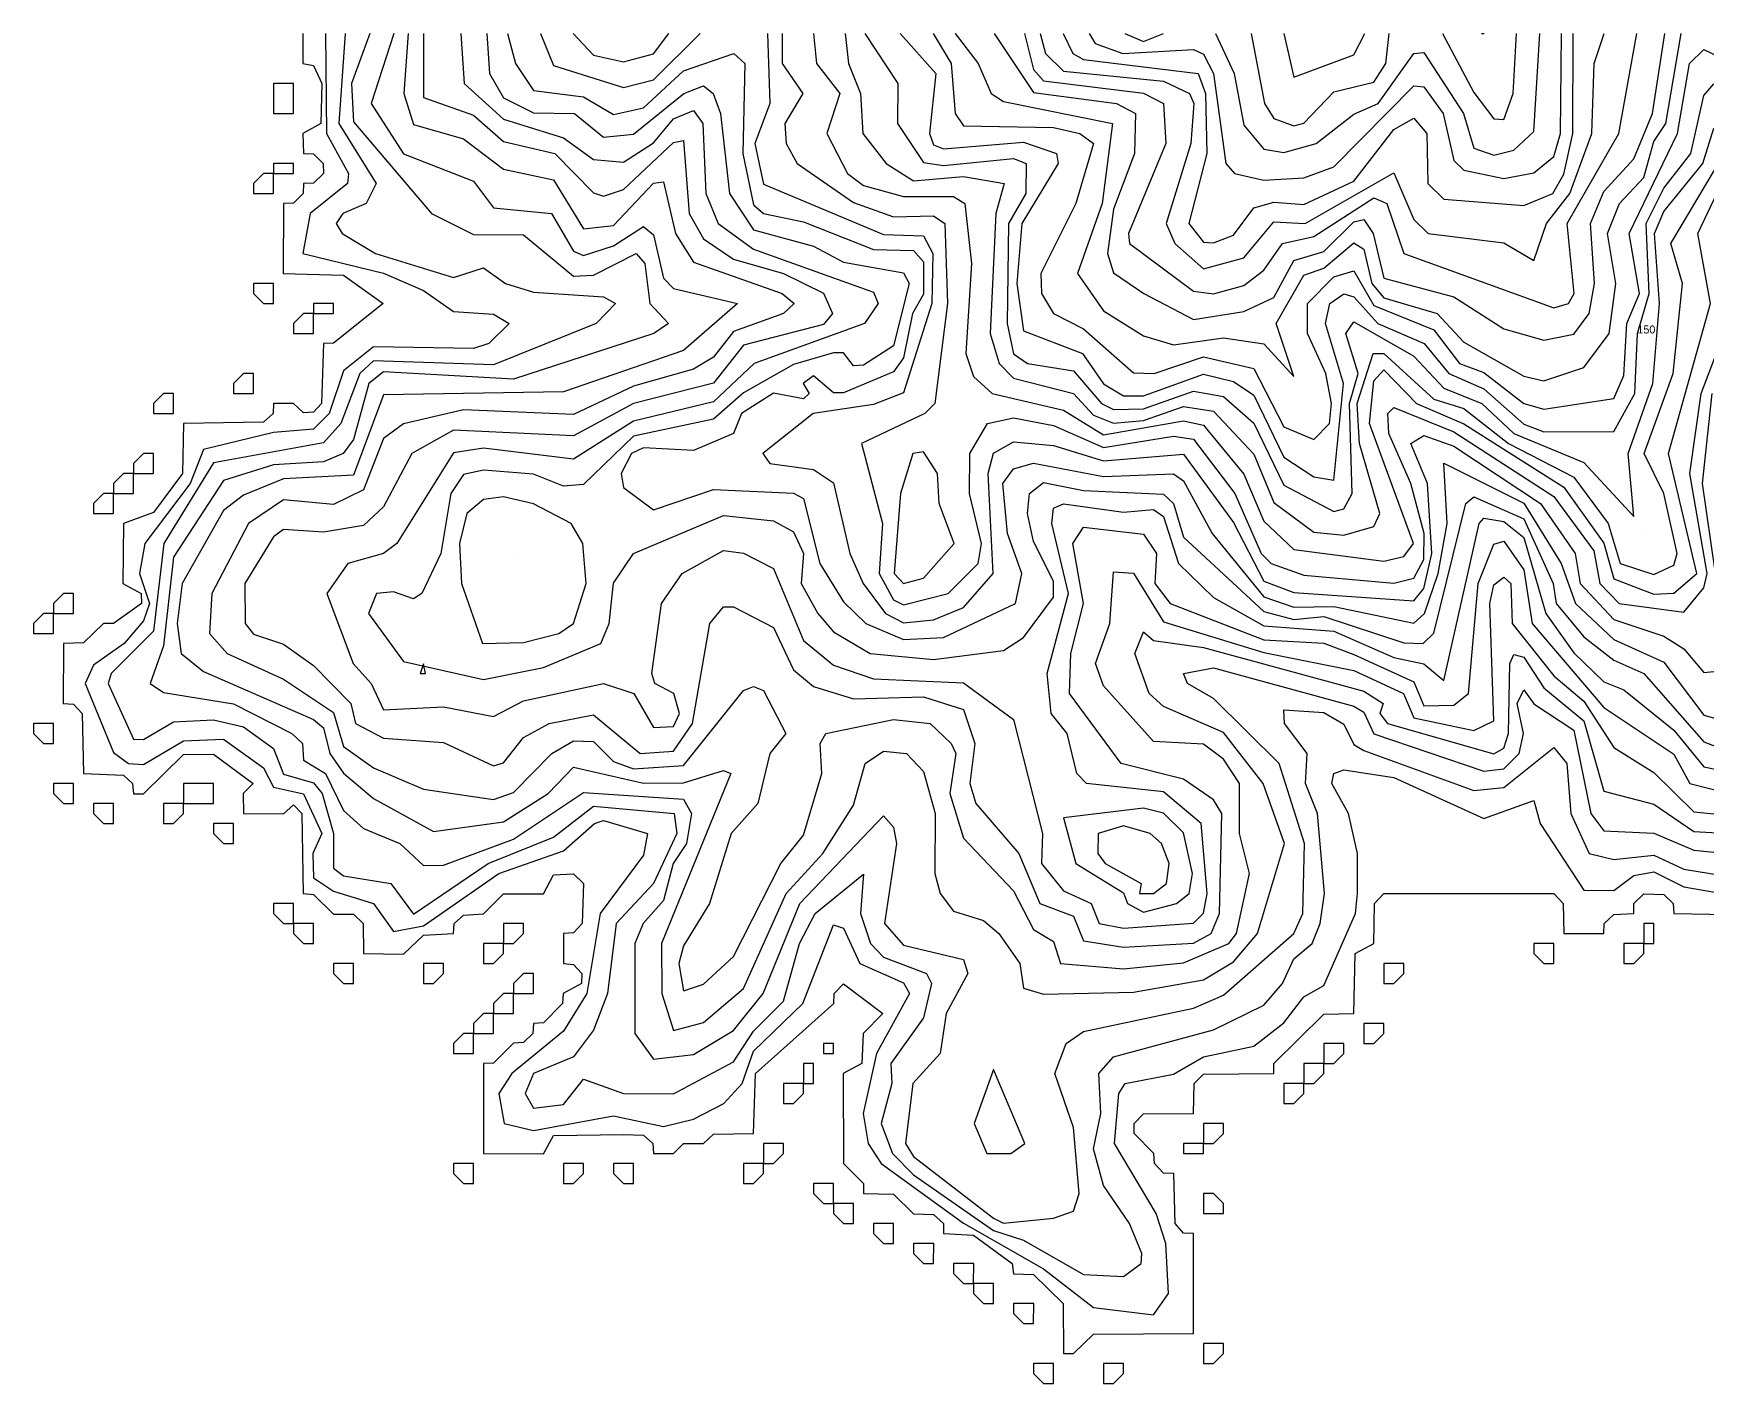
# Model space of a CAD drawing. Header units: metres. Extents: x 310028 to 360472, y 4137098 to 4159193.
# Drawn here: x 332738 to 335248, y 4157168 to 4159193 of the extents above; entities that cross this region are included whole.
import ezdxf

# ---------------------------------------------------------------- set-up
doc = ezdxf.new("R2010")
doc.units = ezdxf.units.M
for name, color, linetype in [('COAST', 5, 'Continuous'), ('CONTOUR', 254, 'Continuous'), ('CONTOUR_INDEX', 33, 'Continuous'), ('CONTOUR_LABELS', 7, 'Continuous')]:
    doc.layers.add(name, color=color, linetype=linetype)

msp = doc.modelspace()

# ---------------------------------------------------------------- linework, layer by layer
at = {"layer": 'COAST'}
for points in [[(333141.5, 4159192.5), (333141.7, 4159147.5), (333157.5, 4159144.6), (333169.8, 4159117.5), (333168.7, 4159057.5), (333141.7, 4159042.5), (333142.4, 4159012.5), (333157.5, 4159012), (333171.8, 4158997.5), (333172.3, 4158982.5), (333157.5, 4158968.1), (333142.5, 4158967.5), (333142, 4158952.5), (333127.5, 4158938), (333112.4, 4158937.5), (333112.1, 4158832.5), (333202.5, 4158830.1), (333261.9, 4158787.5), (333187.5, 4158727.8), (333172.4, 4158727.5), (333169.7, 4158637.5), (333157.5, 4158624.5), (333142.5, 4158623.5), (333127.5, 4158637.6), (333097.5, 4158637.6), (333097, 4158622.5), (333082.5, 4158609.6), (332962.4, 4158607.5), (332960.9, 4158532.5), (332917.5, 4158474.2), (332872.4, 4158457.5), (332871.5, 4158367.5), (332898.9, 4158352.5), (332899.4, 4158337.5), (332857.5, 4158307.5), (332842.5, 4158307.5), (332812.5, 4158278.3), (332782.5, 4158277.5), (332782.2, 4158187.5), (332797.5, 4158186.3), (332810.7, 4158172.5), (332812.5, 4158082.4), (332872.5, 4158080.1), (332886.1, 4158067.5), (332887.5, 4158052.2), (332902.5, 4158052.2), (332962.5, 4158111), (333007.5, 4158111.3), (333066.8, 4158067.5), (333052.2, 4158052.5), (333052.5, 4158022.4), (333112.5, 4158022.2), (333127.5, 4158035.4), (333140.2, 4158022.5), (333142.1, 4157902.5), (333157.5, 4157901.1), (333187.5, 4157871.7), (333217.5, 4157871.5), (333232, 4157857.5), (333232.5, 4157812.4), (333292.5, 4157811.4), (333322.5, 4157840.2), (333367.5, 4157842.3), (333368.4, 4157857.5), (333382.5, 4157870.2), (333412.5, 4157872.2), (333442.5, 4157902), (333502.5, 4157902.1), (333517.5, 4157930.6), (333547.5, 4157931.8), (333562.4, 4157917.5), (333560.3, 4157857.5), (333547.5, 4157843.6), (333532.3, 4157842.5), (333532.2, 4157797.5), (333547.5, 4157796.2), (333560.1, 4157782.5), (333559.4, 4157767.5), (333531.8, 4157752.5), (333530.8, 4157737.5), (333502.5, 4157708.4), (333487.4, 4157707.5), (333486.5, 4157692.5), (333472.5, 4157679.1), (333457.5, 4157677.9), (333427.5, 4157647.9), (333412.4, 4157647.5), (333412.5, 4157512.4), (333502.5, 4157512.1), (333517.5, 4157539.4), (333622.5, 4157541.2), (333652.5, 4157540.1), (333666.4, 4157527.5), (333667.5, 4157512.3), (333697.5, 4157512.4), (333712.5, 4157527.5), (333742.5, 4157527.4), (333757.5, 4157541.3), (333817.5, 4157542.4), (333820.2, 4157632.5), (333937.8, 4157737.5), (333938.2, 4157752.5), (333952.5, 4157766.9), (334011.1, 4157722.5), (333981.8, 4157692.5), (333979.8, 4157647.5), (333951.9, 4157632.5), (333952.3, 4157497.5), (333982.3, 4157467.5), (333982.5, 4157452.5), (334027.5, 4157451.6), (334057.5, 4157422), (334087.5, 4157421.2), (334102.1, 4157407.5), (334102.5, 4157392.5), (334147.5, 4157390.2), (334205.5, 4157347.5), (334207.5, 4157332), (334237.5, 4157330.8), (334281.8, 4157287.5), (334282.5, 4157212.5), (334297.5, 4157212.5), (334327.5, 4157241.3), (334477.5, 4157242.5), (334477.5, 4157392.5), (334462.5, 4157392.8), (334449.6, 4157407.5), (334447.6, 4157482.5), (334432.5, 4157483.1), (334418.7, 4157497.5), (334418, 4157512.5), (334388.4, 4157542.5), (334388.3, 4157557.5), (334402.5, 4157572.2), (334477.5, 4157572.5), (334478.1, 4157617.5), (334492.5, 4157631.3), (334597.5, 4157632.5), (334597.8, 4157647.5), (334672.5, 4157721.6), (334717.5, 4157722.4), (334719.5, 4157812.5), (334747.9, 4157827.5), (334748.9, 4157887.5), (334762.5, 4157902.5), (335017.5, 4157902.3), (335031.7, 4157887.5), (335032.5, 4157842.5), (335092.5, 4157842.3), (335093.4, 4157857.5), (335107.5, 4157871.1), (335137.5, 4157872.5), (335137.9, 4157887.5), (335152.5, 4157902), (335182.5, 4157900.8), (335196.8, 4157887.5), (335197.5, 4157872.4), (335332.5, 4157870.1)], [(333097.5, 4159072.5), (333127.5, 4159072.5), (333127.5, 4159117.5), (333097.5, 4159117.5), (333097.5, 4159072.5)], [(333067.5, 4158952.5), (333097.5, 4158952.5), (333097.5, 4158982.5), (333082.5, 4158982.5), (333067.5, 4158967.5), (333067.5, 4158952.5)], [(333097.5, 4158982.5), (333127.5, 4158982.5), (333127.5, 4158997.5), (333097.5, 4158997.5), (333097.5, 4158982.5)], [(333067.5, 4158802.5), (333082.5, 4158787.5), (333097.5, 4158787.5), (333097.5, 4158817.5), (333067.5, 4158817.5), (333067.5, 4158802.5)], [(333157.5, 4158772.5), (333187.5, 4158772.5), (333187.5, 4158787.5), (333157.5, 4158787.5), (333157.5, 4158772.5)], [(333127.5, 4158742.5), (333157.5, 4158742.5), (333157.5, 4158772.5), (333142.5, 4158772.5), (333127.5, 4158757.5), (333127.5, 4158742.5)], [(333037.5, 4158652.5), (333067.5, 4158652.5), (333067.5, 4158682.5), (333052.5, 4158682.5), (333037.5, 4158667.5), (333037.5, 4158652.5)], [(332917.5, 4158622.5), (332947.5, 4158622.5), (332947.5, 4158652.5), (332932.5, 4158652.5), (332917.5, 4158637.5), (332917.5, 4158622.5)], [(332887.5, 4158532.5), (332917.5, 4158532.4), (332917.5, 4158562.5), (332902.5, 4158562.5), (332887.5, 4158547.5), (332887.5, 4158532.5)], [(332857.5, 4158502.5), (332887.5, 4158502.5), (332887.5, 4158532.5), (332872.5, 4158532.5), (332857.5, 4158517.5), (332857.5, 4158502.5)], [(332827.5, 4158472.5), (332857.5, 4158472.5), (332857.5, 4158502.5), (332842.5, 4158502.5), (332827.5, 4158487.5), (332827.5, 4158472.5)], [(332767.5, 4158322.5), (332797.5, 4158322.5), (332797.5, 4158352.5), (332782.5, 4158352.5), (332767.5, 4158337.5), (332767.5, 4158322.5)], [(332737.5, 4158292.5), (332767.5, 4158292.5), (332767.5, 4158322.5), (332752.5, 4158322.5), (332737.5, 4158307.5), (332737.5, 4158292.5)], [(332737.5, 4158142.5), (332752.5, 4158127.5), (332767.5, 4158127.5), (332767.5, 4158157.5), (332737.5, 4158157.5), (332737.5, 4158142.5)], [(332767.5, 4158052.5), (332782.5, 4158037.5), (332797.5, 4158037.5), (332797.5, 4158067.5), (332767.5, 4158067.5), (332767.5, 4158052.5)], [(332962.5, 4158052.5), (332962.5, 4158037.5), (333007.5, 4158037.5), (333007.5, 4158067.5), (332962.5, 4158067.5), (332962.5, 4158052.5)], [(332827.5, 4158022.5), (332842.5, 4158007.5), (332857.5, 4158007.5), (332857.5, 4158037.5), (332827.5, 4158037.5), (332827.5, 4158022.5)], [(332932.5, 4158022.5), (332932.5, 4158007.5), (332947.5, 4158007.5), (332962.5, 4158022.5), (332962.5, 4158037.5), (332932.5, 4158037.5), (332932.5, 4158022.5)], [(333007.5, 4157992.5), (333022.5, 4157977.5), (333037.5, 4157977.5), (333037.5, 4158007.5), (333007.5, 4158007.5), (333007.5, 4157992.5)], [(333097.5, 4157872.5), (333112.5, 4157857.5), (333127.5, 4157857.5), (333127.6, 4157887.5), (333097.5, 4157887.5), (333097.5, 4157872.5)], [(333127.5, 4157842.5), (333142.5, 4157827.5), (333157.5, 4157827.5), (333157.5, 4157857.5), (333127.5, 4157857.5), (333127.5, 4157842.5)], [(333442.5, 4157842.5), (333442.5, 4157827.5), (333457.5, 4157827.5), (333472.5, 4157842.5), (333472.5, 4157857.5), (333442.5, 4157857.5), (333442.5, 4157842.5)], [(335152.5, 4157842.5), (335152.5, 4157827.5), (335167.5, 4157827.5), (335167.5, 4157857.5), (335152.5, 4157857.5), (335152.5, 4157842.5)], [(333412.5, 4157812.5), (333412.5, 4157797.5), (333427.5, 4157797.5), (333442.5, 4157812.5), (333442.5, 4157827.5), (333412.5, 4157827.5), (333412.5, 4157812.5)], [(334987.5, 4157812.5), (335002.5, 4157797.5), (335017.5, 4157797.5), (335017.5, 4157827.5), (334987.5, 4157827.5), (334987.5, 4157812.5)], [(335122.5, 4157812.5), (335122.5, 4157797.5), (335137.5, 4157797.5), (335152.5, 4157812.5), (335152.5, 4157827.5), (335122.5, 4157827.5), (335122.5, 4157812.5)], [(333187.5, 4157782.5), (333202.5, 4157767.5), (333217.5, 4157767.5), (333217.5, 4157797.5), (333187.5, 4157797.5), (333187.5, 4157782.5)], [(333322.5, 4157782.5), (333322.5, 4157767.5), (333337.5, 4157767.5), (333352.5, 4157782.5), (333352.5, 4157797.5), (333322.5, 4157797.5), (333322.5, 4157782.5)], [(334762.5, 4157782.5), (334762.5, 4157767.5), (334777.5, 4157767.5), (334792.5, 4157782.5), (334792.5, 4157797.5), (334762.5, 4157797.5), (334762.5, 4157782.5)], [(333457.5, 4157752.5), (333487.5, 4157752.5), (333487.5, 4157782.5), (333472.5, 4157782.5), (333457.5, 4157767.5), (333457.5, 4157752.5)], [(333427.5, 4157722.5), (333457.5, 4157722.5), (333457.5, 4157752.5), (333442.5, 4157752.5), (333427.5, 4157737.5), (333427.5, 4157722.5)], [(333397.5, 4157692.5), (333427.5, 4157692.5), (333427.5, 4157722.5), (333412.5, 4157722.5), (333397.5, 4157707.5), (333397.5, 4157692.5)], [(334732.5, 4157692.5), (334732.5, 4157677.5), (334747.5, 4157677.5), (334762.5, 4157692.5), (334762.5, 4157707.5), (334732.5, 4157707.5), (334732.5, 4157692.5)], [(333367.5, 4157662.5), (333397.5, 4157662.5), (333397.5, 4157692.5), (333382.5, 4157692.5), (333367.5, 4157677.5), (333367.5, 4157662.5)], [(333922.5, 4157662.5), (333937.5, 4157662.5), (333937.5, 4157677.5), (333922.5, 4157677.5), (333922.5, 4157662.5)], [(334672.5, 4157662.5), (334672.5, 4157647.5), (334687.5, 4157647.5), (334702.5, 4157662.5), (334702.5, 4157677.5), (334672.5, 4157677.5), (334672.5, 4157662.5)], [(333892.5, 4157632.5), (333892.5, 4157617.5), (333907.5, 4157617.5), (333907.5, 4157647.5), (333892.5, 4157647.5), (333892.5, 4157632.5)], [(334642.5, 4157632.5), (334642.5, 4157617.5), (334657.5, 4157617.5), (334672.5, 4157632.5), (334672.5, 4157647.5), (334642.5, 4157647.5), (334642.5, 4157632.5)], [(333862.5, 4157602.5), (333862.5, 4157587.5), (333877.5, 4157587.5), (333892.5, 4157602.5), (333892.5, 4157617.5), (333862.5, 4157617.5), (333862.5, 4157602.5)], [(334612.5, 4157602.5), (334612.5, 4157587.5), (334627.5, 4157587.5), (334642.5, 4157602.5), (334642.5, 4157617.5), (334612.5, 4157617.5), (334612.5, 4157602.5)], [(334492.5, 4157542.5), (334492.5, 4157527.5), (334507.5, 4157527.5), (334522.5, 4157542.5), (334522.5, 4157557.5), (334492.5, 4157557.5), (334492.5, 4157542.5)], [(333832.5, 4157512.5), (333832.5, 4157497.5), (333847.5, 4157497.5), (333862.5, 4157512.5), (333862.5, 4157527.5), (333832.5, 4157527.5), (333832.5, 4157512.5)], [(334462.5, 4157512.5), (334492.5, 4157512.5), (334492.5, 4157527.5), (334462.5, 4157527.5), (334462.5, 4157512.5)], [(333367.5, 4157482.5), (333382.5, 4157467.5), (333397.5, 4157467.5), (333397.5, 4157497.5), (333367.5, 4157497.5), (333367.5, 4157482.5)], [(333532.5, 4157482.5), (333532.5, 4157467.5), (333547.5, 4157467.5), (333562.5, 4157482.5), (333562.5, 4157497.5), (333532.5, 4157497.5), (333532.5, 4157482.5)], [(333607.5, 4157482.5), (333622.5, 4157467.5), (333637.5, 4157467.5), (333637.5, 4157497.5), (333607.5, 4157497.5), (333607.5, 4157482.5)], [(333802.5, 4157482.5), (333802.5, 4157467.5), (333817.5, 4157467.5), (333832.5, 4157482.5), (333832.5, 4157497.5), (333802.5, 4157497.5), (333802.5, 4157482.5)], [(333907.5, 4157452.5), (333922.5, 4157437.5), (333937.5, 4157437.5), (333937.5, 4157467.5), (333907.5, 4157467.5), (333907.5, 4157452.5)], [(334492.5, 4157422.5), (334522.5, 4157422.5), (334522.5, 4157437.5), (334507.5, 4157452.5), (334492.5, 4157452.5), (334492.5, 4157422.5)], [(333937.5, 4157422.5), (333952.5, 4157407.5), (333967.5, 4157407.5), (333967.5, 4157437.5), (333937.5, 4157437.5), (333937.5, 4157422.5)], [(333997.5, 4157392.5), (334012.5, 4157377.5), (334027.5, 4157377.5), (334027.5, 4157407.5), (333997.5, 4157407.5), (333997.5, 4157392.5)], [(334057.5, 4157362.5), (334072.5, 4157347.5), (334087.5, 4157347.5), (334087.6, 4157377.5), (334057.5, 4157377.5), (334057.5, 4157362.5)], [(334117.5, 4157332.5), (334132.5, 4157317.5), (334147.5, 4157317.5), (334147.6, 4157347.5), (334117.5, 4157347.5), (334117.5, 4157332.5)], [(334147.5, 4157302.5), (334162.5, 4157287.5), (334177.5, 4157287.5), (334177.5, 4157317.5), (334147.5, 4157317.5), (334147.5, 4157302.5)], [(334207.5, 4157272.5), (334222.5, 4157257.5), (334237.5, 4157257.5), (334237.6, 4157287.5), (334207.5, 4157287.5), (334207.5, 4157272.5)], [(334492.5, 4157212.5), (334492.5, 4157197.5), (334507.5, 4157197.5), (334522.5, 4157212.5), (334522.5, 4157227.5), (334492.5, 4157227.5), (334492.5, 4157212.5)], [(334237.5, 4157182.5), (334252.5, 4157167.5), (334267.5, 4157167.5), (334267.5, 4157197.5), (334237.5, 4157197.5), (334237.5, 4157182.5)], [(334342.5, 4157182.5), (334342.5, 4157167.5), (334357.5, 4157167.5), (334372.5, 4157182.5), (334372.5, 4157197.5), (334342.5, 4157197.5), (334342.5, 4157182.5)]]:
    msp.add_lwpolyline(points, dxfattribs=at)
at = {"layer": 'CONTOUR'}
for points, elevation in [([(333175.4, 4159192.5), (333177, 4159042.5), (333209.9, 4158982.5), (333208.7, 4158967.5), (333152.5, 4158922.5), (333141.6, 4158862.5), (333262.5, 4158832.8), (333322.5, 4158807.2), (333367.5, 4158775.7), (333427.5, 4158771.3), (333450.9, 4158757.5), (333420.6, 4158727.5), (333397.5, 4158719.9), (333247.5, 4158722.3), (333202.5, 4158686.7), (333181, 4158622.5), (333157.5, 4158598.9), (333097.5, 4158594), (332992.5, 4158568.4), (332972.6, 4158517.5), (332904.4, 4158427.5), (332896.7, 4158382.5), (332911.4, 4158337.5), (332902.5, 4158311.4), (332873.7, 4158277.5), (332827.5, 4158245.2), (332814.9, 4158217.5), (332857.5, 4158114.2), (332880.2, 4158097.5), (332902.5, 4158096.1), (332962.5, 4158131.7), (333022.5, 4158134.2), (333082.5, 4158091.1), (333097.5, 4158061.8), (333142.5, 4158051.8), (333169.8, 4157992.5), (333156.4, 4157962.5), (333157.5, 4157926.2), (333187.5, 4157906), (333247.4, 4157887.5), (333277.5, 4157845.5), (333322.5, 4157853.8), (333435.5, 4157932.5), (333532.5, 4157966.3), (333578.7, 4158007.5), (333592.5, 4158012.2), (333658.2, 4157992.5), (333652.5, 4157959.9), (333587.3, 4157872.5), (333567.6, 4157752.5), (333532.5, 4157695.8), (333455, 4157632.5), (333435.4, 4157602.5), (333443.4, 4157557.5), (333487.5, 4157547), (333607.5, 4157569), (333682.5, 4157553.2), (333727.5, 4157563.8), (333772.9, 4157587.5), (333800.5, 4157617.5), (333817.5, 4157665.8), (333891.2, 4157737.5), (333937.5, 4157855.3), (333952.5, 4157850.5), (333976.7, 4157797.5), (334042.5, 4157768.7), (334051.3, 4157752.5), (334001.7, 4157662.5), (333981.7, 4157572.5), (333989.4, 4157527.5), (334008.7, 4157497.5), (334132.5, 4157407.9), (334252.5, 4157339.6), (334327.5, 4157281.5), (334417.5, 4157270.5), (334440, 4157302.5), (334435.9, 4157377.5), (334421.2, 4157422.5), (334358.6, 4157527.5), (334365.1, 4157602.5), (334374.6, 4157617.5), (334447.5, 4157631.7), (334492.5, 4157657.3), (334567.5, 4157673.7), (334612.5, 4157708.7), (334642.5, 4157747.4), (334672.5, 4157764.4), (334720.4, 4157872.5), (334723.4, 4157902.5), (334723.4, 4157962.5), (334709.6, 4158022.5), (334684.8, 4158067.5), (334687.5, 4158082.6), (334702.5, 4158088.2), (334777.5, 4158076.3), (334912.5, 4158014.9), (334987.5, 4158042.2), (334997, 4158007.5), (335062.5, 4157907.3), (335107.5, 4157907), (335137.5, 4157929.4), (335167.5, 4157934.9), (335212.5, 4157912.5), (335362.5, 4157886.7)], 10), ([(333205, 4159192.5), (333195.7, 4159057.5), (333251.3, 4158967.5), (333236.6, 4158937.5), (333201.5, 4158922.5), (333191.5, 4158907.5), (333200.3, 4158892.5), (333250.4, 4158862.5), (333367.5, 4158826.6), (333412.5, 4158841.2), (333445.6, 4158817.5), (333487.5, 4158804.5), (333592.5, 4158797.5), (333610.5, 4158787.5), (333581.5, 4158757.5), (333427.5, 4158695.4), (333247.5, 4158701.3), (333226.8, 4158682.5), (333198.6, 4158607.5), (333172.5, 4158578.7), (333007.5, 4158548.6), (332933.1, 4158427.5), (332917.5, 4158295.9), (332853.8, 4158232.5), (332849.5, 4158217.5), (332887.5, 4158134.1), (332902.5, 4158133.7), (332947.5, 4158160.1), (333007.5, 4158162.9), (333052.5, 4158152.6), (333097.5, 4158120), (333112.5, 4158081.5), (333157.5, 4158068.3), (333170.3, 4158052.5), (333187.6, 4157992.5), (333187.5, 4157940.4), (333202.5, 4157929.2), (333273.5, 4157917.5), (333307.5, 4157871.7), (333419.2, 4157947.5), (333517.5, 4157987), (333577.5, 4158033.6), (333698.3, 4158022.5), (333702.3, 4157992.5), (333667.5, 4157917.5), (333611.4, 4157857.5), (333598.4, 4157752.5), (333577.5, 4157697.5), (333547.5, 4157657.5), (333487.2, 4157632.5), (333475.1, 4157602.5), (333487.5, 4157580.7), (333532.5, 4157585.9), (333562.5, 4157623.8), (333622.5, 4157602.6), (333697.5, 4157601.9), (333787.5, 4157650), (333817.5, 4157696), (333862.5, 4157741), (333886.2, 4157827.5), (333909.9, 4157872.5), (333982.5, 4157931.7), (333977.7, 4157872.5), (333992.9, 4157827.5), (334012.5, 4157807.2), (334076.9, 4157782.5), (334084.2, 4157767.5), (334072.5, 4157716.2), (334023.1, 4157647.5), (334024.9, 4157617.5), (334008.9, 4157557.5), (334025.9, 4157512.5), (334057.5, 4157480.5), (334177.5, 4157397.2), (334222.5, 4157382.7), (334312.5, 4157331), (334372.5, 4157328.1), (334398.9, 4157347.5), (334399.9, 4157362.5), (334381.5, 4157407.5), (334342.5, 4157464.3), (334327.5, 4157519.4), (334338.4, 4157572.5), (334335.5, 4157632.5), (334357.5, 4157657.5), (334507.5, 4157698.1), (334582.5, 4157734.9), (334610.9, 4157767.5), (334627.5, 4157804.4), (334655, 4157827.5), (334667.3, 4157857.5), (334673.7, 4157902.5), (334663.1, 4158022.5), (334645.2, 4158067.5), (334647.5, 4158112.5), (334613.5, 4158157.5), (334612.5, 4158177.9), (334672.5, 4158174), (334702.5, 4158156.4), (334717.5, 4158126.2), (334732.5, 4158117), (334897.5, 4158056.8), (334942.5, 4158061.5), (335017.5, 4158121.4), (335037.1, 4158097.5), (335043.4, 4158022.5), (335070.5, 4157962.5), (335107.5, 4157953.7), (335167.5, 4157960), (335212.5, 4157939.1), (335332.5, 4157919.4)], 20), ([(333242.2, 4159192.5), (333214.7, 4159117.5), (333217.5, 4159060.1), (333334.4, 4158922.5), (333397.5, 4158891.1), (333472.5, 4158890.5), (333547.5, 4158828.7), (333577.5, 4158829.9), (333641.6, 4158862.5), (333654.2, 4158847.5), (333661.9, 4158787.5), (333689.7, 4158757.5), (333667.9, 4158742.5), (333457.5, 4158674), (333262.5, 4158685), (333240.7, 4158667.5), (333217.5, 4158583.6), (333202.1, 4158562.5), (333172.5, 4158550.2), (333097.5, 4158545.6), (333022.5, 4158521.9), (332947.5, 4158407.2), (332932.5, 4158274.2), (332912.7, 4158217.5), (332932.5, 4158204.1), (333037.5, 4158187.2), (333124.8, 4158142.5), (333141.1, 4158127.5), (333142.5, 4158102.3), (333175.3, 4158082.5), (333202.5, 4158027.1), (333232.5, 4158000.1), (333286.7, 4157977.5), (333322.5, 4157944.5), (333352.5, 4157945), (333457.5, 4157984), (333562.5, 4158054.1), (333712.5, 4158044.1), (333724.4, 4158022.5), (333717, 4157977.5), (333696.7, 4157947.5), (333682.5, 4157892.1), (333652, 4157857.5), (333639.5, 4157827.5), (333639.3, 4157692.5), (333667.5, 4157653.9), (333727.5, 4157661.1), (333787.5, 4157696.9), (333832.1, 4157752.5), (333886.8, 4157887.5), (334012.5, 4158019), (334027.5, 4158001.9), (334031.6, 4157977.5), (334013.6, 4157857.5), (334042.5, 4157824.9), (334132.5, 4157803.4), (334138.9, 4157782.5), (334106.2, 4157722.5), (334097.2, 4157662.5), (334056.3, 4157617.5), (334045.2, 4157527.5), (334057.5, 4157507.8), (334177.5, 4157415.4), (334192.5, 4157407.9), (334267.5, 4157415.4), (334297.5, 4157425.8), (334306, 4157452.5), (334297.5, 4157551.7), (334269.3, 4157632.5), (334286.1, 4157677.5), (334312.5, 4157695.4), (334477.5, 4157730.3), (334522.5, 4157750.2), (334627.5, 4157842.5), (334641, 4157872.5), (334643.8, 4157977.5), (334605.9, 4158097.5), (334507.5, 4158195.1), (334468.4, 4158217.5), (334462.4, 4158232.5), (334507.5, 4158240.8), (334717.5, 4158183.7), (334732.5, 4158174.3), (334747.5, 4158141.8), (334912.5, 4158086.2), (334942.5, 4158089.7), (334965.7, 4158112.5), (334972.2, 4158142.5), (334962.9, 4158187.5), (334972.5, 4158208.1), (334987.5, 4158187.1), (335047.5, 4158147.4), (335073.2, 4158022.5), (335092.5, 4157996.3), (335167.5, 4157993), (335227.5, 4157967.7), (335302.5, 4157960.2)], 30), ([(333277.7, 4159192.5), (333244.1, 4159087.5), (333292.5, 4159011.8), (333397.5, 4158971.2), (333427.5, 4158931.1), (333514.6, 4158922.5), (333547.5, 4158866.1), (333562.5, 4158859.7), (333607.5, 4158873.9), (333652.5, 4158902.8), (333667.5, 4158890.5), (333682.5, 4158825.7), (333697.5, 4158810.2), (333793.4, 4158787.5), (333712.5, 4158717.2), (333532.5, 4158654.9), (333262.5, 4158650.7), (333217.5, 4158530), (333112.5, 4158524.6), (333052.5, 4158500.2), (333022.5, 4158476.8), (332960.7, 4158367.5), (332953.2, 4158307.5), (332959.1, 4158262.5), (332992.5, 4158235.5), (333157.5, 4158163.7), (333172.5, 4158151.1), (333181.8, 4158112.5), (333202.5, 4158082.9), (333247.5, 4158045.2), (333337.5, 4157995.4), (333442.5, 4158009.9), (333509.3, 4158052.5), (333547.5, 4158091.8), (333652.5, 4158068.2), (333712.5, 4158068.6), (333772.5, 4158086.8), (333783.5, 4158082.5), (333679.4, 4157827.5), (333680, 4157752.5), (333697.5, 4157697.2), (333742.5, 4157708.9), (333802.5, 4157759.8), (333866.6, 4157902.5), (333921.1, 4157962.5), (333967.5, 4158035.2), (333984.8, 4158097.5), (334012.5, 4158116.2), (334046.6, 4158112.5), (334072.5, 4158085.6), (334089.8, 4158022.5), (334089.1, 4157932.5), (334097.5, 4157902.5), (334117.5, 4157875.9), (334162.5, 4157861.9), (334185.5, 4157842.5), (334216.8, 4157797.5), (334222.5, 4157760.7), (334252.5, 4157751.4), (334387.5, 4157754.4), (334492.5, 4157773), (334537.5, 4157800), (334573.2, 4157842.5), (334613.6, 4157977.5), (334581.9, 4158067.5), (334522.5, 4158143.8), (334432.5, 4158182.8), (334410.8, 4158202.5), (334389.1, 4158262.5), (334402.5, 4158295), (334417.5, 4158282), (334492.5, 4158271.4), (334732.5, 4158205.8), (334761.7, 4158187.5), (334756.5, 4158172.5), (334768.1, 4158157.5), (334927.5, 4158111.9), (334942.5, 4158120.4), (334949.9, 4158142.5), (334951.5, 4158247.5), (334957.5, 4158261.2), (334972.5, 4158257.1), (335002.5, 4158210.9), (335062.5, 4158161.4), (335092.5, 4158055.8), (335167.5, 4158036.7), (335227.5, 4157995.3), (335317.5, 4157990.6)], 40), ([(333322.3, 4159192.5), (333322.5, 4159096.7), (333397.5, 4159069.9), (333442.5, 4159030.3), (333519.5, 4159012.5), (333577.5, 4158953.4), (333592.5, 4158948.7), (333622.5, 4158958.7), (333697.5, 4159029), (333712.5, 4159032), (333720.7, 4158922.5), (333742.5, 4158884.4), (333787.5, 4158853.9), (333862.5, 4158832.4), (333922.5, 4158803), (333935.9, 4158772.5), (333922.5, 4158756.2), (333802.5, 4158724.8), (333757.5, 4158668.2), (333637.5, 4158637.5), (333547.5, 4158588.8), (333367.5, 4158597.3), (333304.8, 4158562.5), (333262.5, 4158482.6), (333232.5, 4158454.5), (333172.5, 4158444.3), (333112.5, 4158448.6), (333097.5, 4158437.4), (333054.5, 4158367.5), (333055, 4158307.5), (333067.5, 4158291.7), (333112.5, 4158276.5), (333157.5, 4158244.4), (333213.3, 4158187.5), (333220.6, 4158157.5), (333262.5, 4158135.6), (333352.5, 4158129.2), (333427.5, 4158093.9), (333442.5, 4158098.7), (333472.5, 4158136.5), (333510.7, 4158157.5), (333577.5, 4158170.6), (333647.3, 4158112.5), (333697.5, 4158116.2), (333725.8, 4158157.5), (333751.9, 4158307.5), (333772.5, 4158332.4), (333787.5, 4158332.5), (333847.5, 4158301.5), (333877.5, 4158238.2), (333907.5, 4158212.9), (333967.5, 4158194.6), (334072.5, 4158197.7), (334132.5, 4158178.3), (334149.2, 4158127.5), (334141.6, 4158067.5), (334150.7, 4158037.5), (334215.5, 4157962.5), (334247, 4157887.5), (334297.5, 4157868.4), (334312.5, 4157831.5), (334372.5, 4157822.1), (334477.5, 4157827.9), (334503.8, 4157842.5), (334516.1, 4157872.5), (334519.6, 4158022.5), (334507.5, 4158042.9), (334462.5, 4158074), (334368.9, 4158097.5), (334291.4, 4158202.5), (334293.1, 4158262.5), (334312.4, 4158337.5), (334296.4, 4158427.5), (334312.5, 4158451.9), (334402.5, 4158441.5), (334422, 4158412.5), (334419.2, 4158367.5), (334442.5, 4158337.5), (334582.5, 4158283.2), (334672.5, 4158278.2), (334717.5, 4158261.1), (334807.5, 4158220), (334822.5, 4158184.2), (334867.5, 4158184.9), (334889.9, 4158202.5), (334904.4, 4158367.5), (334927.5, 4158426.5), (334942.5, 4158430.8), (334972.5, 4158388.1), (334985.2, 4158307.5), (335092.5, 4158181.6), (335197.5, 4158111.3), (335221.7, 4158067.5), (335317.5, 4158043)], 60), ([(333378.5, 4159192.5), (333383.4, 4159117.5), (333442.5, 4159063.8), (333532.5, 4159035.8), (333577.5, 4159003.7), (333622.5, 4158999.4), (333667.5, 4159028.4), (333697.5, 4159064.3), (333727.5, 4159077), (333741.5, 4159057.5), (333745.9, 4158952.5), (333764.6, 4158907.5), (333817.5, 4158869), (333997.5, 4158804.7), (334004.4, 4158787.5), (333983.9, 4158757.5), (333818.5, 4158697.5), (333757.5, 4158639.8), (333637.5, 4158611.2), (333547.5, 4158553.8), (333412.5, 4158570.4), (333367.5, 4158563.5), (333282.2, 4158427.5), (333262.5, 4158412.6), (333209.1, 4158397.5), (333177.7, 4158352.5), (333217.2, 4158247.5), (333244.2, 4158217.5), (333262.5, 4158178), (333352.5, 4158182.5), (333427.5, 4158168.2), (333472.5, 4158191.4), (333592.5, 4158217.7), (333637.8, 4158202.5), (333667.5, 4158151.6), (333697.5, 4158152.9), (333706.2, 4158172.5), (333698, 4158202.5), (333669.3, 4158217.5), (333665.1, 4158232.5), (333679.6, 4158337.5), (333710.6, 4158382.5), (333772.5, 4158417), (333802.5, 4158413.2), (333847.5, 4158390), (333892.5, 4158282.1), (333937.5, 4158245.2), (333997.5, 4158224.6), (334132.5, 4158218.4), (334207.5, 4158163.3), (334250.6, 4157992.5), (334249.1, 4157947.5), (334282.5, 4157906.5), (334323.8, 4157887.5), (334335.8, 4157857.5), (334372.5, 4157850.6), (334477.5, 4157858), (334492.5, 4157872.8), (334497.8, 4157902.5), (334488.8, 4158007.5), (334432.5, 4158054.8), (334317, 4158067.5), (334302.4, 4158082.5), (334287.6, 4158142.5), (334263.6, 4158172.5), (334257.9, 4158232.5), (334289.7, 4158352.5), (334264.7, 4158457.5), (334267.5, 4158480.5), (334282.5, 4158486.9), (334372.5, 4158474.5), (334417.5, 4158478.5), (334432.5, 4158468.1), (334454.8, 4158397.5), (334507.5, 4158346.5), (334582.5, 4158304.1), (334687.5, 4158295.9), (334777.5, 4158256.7), (334822.5, 4158246.9), (334852.5, 4158222.2), (334905.5, 4158457.5), (334912.5, 4158465.3), (334942.5, 4158460.5), (334972.5, 4158436.5), (335005.9, 4158322.5), (335047.5, 4158263.7), (335092.5, 4158219.9), (335122.5, 4158208), (335197.5, 4158147.3), (335242.5, 4158092.4), (335317.5, 4158077)], 70), ([(333417.6, 4159192.5), (333421.4, 4159132.5), (333442.5, 4159096.1), (333487.5, 4159073.4), (333548.8, 4159072.5), (333592.5, 4159037.2), (333637.5, 4159041.5), (333712.7, 4159102.5), (333742.5, 4159114.2), (333757, 4159102.5), (333767.8, 4159072.5), (333781.2, 4158952.5), (333817.5, 4158898.2), (333907.5, 4158873.4), (333952.5, 4158849.3), (334042.5, 4158833.3), (334050.9, 4158817.5), (334027.5, 4158724.1), (333982.5, 4158695), (333967.5, 4158694.1), (333952.5, 4158713.4), (333937.5, 4158713.6), (333877.5, 4158696.1), (333802.5, 4158653.4), (333757.5, 4158613.8), (333637.5, 4158588.4), (333562.5, 4158516.1), (333532.5, 4158513.4), (333487.5, 4158531.3), (333412.5, 4158537.5), (333382.5, 4158531.1), (333363.4, 4158502.5), (333348.6, 4158412.5), (333319.9, 4158352.5), (333307.5, 4158344.4), (333277.5, 4158355.1), (333251.8, 4158352.5), (333239.9, 4158322.5), (333292.5, 4158250.5), (333412.5, 4158223.4), (333502.5, 4158241.3), (333588.5, 4158277.5), (333601.1, 4158307.5), (333607.5, 4158367.9), (333637.5, 4158412.4), (333772.5, 4158469.5), (333847.5, 4158461.4), (333877.5, 4158444.8), (333892.5, 4158412.5), (333889.1, 4158367.5), (333913.8, 4158322.5), (333937.5, 4158295.1), (333992.4, 4158262.5), (334087.5, 4158253.4), (334192.5, 4158267), (334222.5, 4158286.7), (334267.5, 4158347), (334267.5, 4158371.2), (334237.5, 4158430.3), (334228.3, 4158472.5), (334231.3, 4158502.5), (334252.5, 4158519), (334312.5, 4158506.8), (334432.5, 4158501.7), (334447.3, 4158487.5), (334462.5, 4158436.8), (334582.5, 4158325.6), (334627.5, 4158313.4), (334672.5, 4158318), (334792.5, 4158278.3), (334821.6, 4158277.5), (334837.5, 4158293.1), (334885.9, 4158487.5), (334897.5, 4158497.4), (334972.5, 4158464.7), (335016.7, 4158367.5), (335021.1, 4158337.5), (335062.5, 4158287.6), (335107.5, 4158252.5), (335152.5, 4158232.3), (335242.5, 4158129.9), (335272.5, 4158118.6)], 80), ([(333448.2, 4159192.5), (333460.3, 4159147.5), (333487.5, 4159107), (333562.5, 4159097.7), (333607.5, 4159071.1), (333652.5, 4159080.8), (333712.5, 4159136.4), (333787.7, 4159162.5), (333804.6, 4159147.5), (333801.5, 4159012.5), (333817.5, 4158935.7), (333832.5, 4158922.4), (333892.5, 4158909.8), (333997.5, 4158868.3), (334057.5, 4158866.8), (334072.5, 4158849.9), (334072.5, 4158801.4), (334055.6, 4158772.5), (334042.5, 4158706.1), (334027.5, 4158684.9), (333952.5, 4158653.6), (333937.5, 4158653.4), (333907.5, 4158679), (333891.8, 4158667.5), (333900.6, 4158652.5), (333892.5, 4158644.3), (333847.5, 4158653.2), (333799.3, 4158622.5), (333787.5, 4158592.4), (333727.5, 4158567.2), (333652.5, 4158570.8), (333634.3, 4158562.5), (333618.7, 4158532.5), (333622.5, 4158511.3), (333667.5, 4158478.1), (333757.5, 4158508.4), (333877.5, 4158502.9), (333892.5, 4158494.8), (333917, 4158397.5), (333952.5, 4158339.8), (333985.7, 4158307.5), (334042.5, 4158283.6), (334102.5, 4158286.6), (334210.2, 4158337.5), (334219.6, 4158382.5), (334198.4, 4158442.5), (334191.2, 4158517.5), (334207.5, 4158539.3), (334237.5, 4158547.9), (334342.5, 4158527.9), (334447.5, 4158532.2), (334462.5, 4158521.6), (334505.5, 4158442.5), (334582.5, 4158347.6), (334627.5, 4158332.2), (334687.5, 4158333.2), (334807.5, 4158308.1), (334823.8, 4158322.5), (334844.3, 4158382.5), (334857.8, 4158457.5), (334852.5, 4158548.2), (334972.5, 4158488.1), (335028.7, 4158397.5), (335050, 4158337.5), (335107.5, 4158283.3), (335182.5, 4158249.4), (335242.5, 4158169.8), (335287.5, 4158157.7)], 90), ([(333546.9, 4159192.5), (333577.5, 4159159.9), (333622.5, 4159149.9), (333667.5, 4159162), (333690.2, 4159192.5)], 110), ([(333860.3, 4159192.5), (333860.3, 4159147.5), (333891.5, 4159102.5), (333864.4, 4159057.5), (333866.2, 4159027.5), (333883.1, 4158997.5), (333967.5, 4158939), (334027.5, 4158917.6), (334087.5, 4158919.1), (334104.2, 4158907.5), (334108.2, 4158787.5), (334089.1, 4158637.5), (334074.5, 4158622.5), (333979.5, 4158577.5), (334010.8, 4158457.5), (334005.7, 4158382.5), (334027.5, 4158343), (334042.5, 4158335.6), (334109.3, 4158352.5), (334154.1, 4158397.5), (334159.2, 4158427.5), (334141.1, 4158502.5), (334141.8, 4158562.5), (334168.5, 4158607.5), (334207.5, 4158616.1), (334267.5, 4158604.3), (334342.5, 4158571.3), (334447.5, 4158588.5), (334477.5, 4158584.1), (334539.4, 4158502.5), (334578.9, 4158412.5), (334593.6, 4158397.5), (334642.5, 4158379.9), (334777.5, 4158368), (334807.5, 4158375.5), (334822.5, 4158403.5), (334823.2, 4158442.5), (334803.2, 4158517.5), (334770, 4158592.5), (334768.9, 4158622.5), (334777.5, 4158631.3), (334867.5, 4158594.8), (335017.5, 4158497.9), (335077.5, 4158416.5), (335086.5, 4158367.5), (335115.7, 4158337.5), (335212.5, 4158324.3), (335242.5, 4158360.9), (335247.7, 4158382.5), (335221.7, 4158532.5), (335238.5, 4158652.5), (335278.4, 4158757.5)], 110), ([(333907.4, 4159192.5), (333912, 4159147.5), (333946.8, 4159102.5), (333927.3, 4159042.5), (333958.3, 4158982.5), (333982.5, 4158964.4), (334042.5, 4158948.1), (334117.5, 4158948), (334134.5, 4158937.5), (334144.2, 4158847.5), (334135.7, 4158712.5), (334147.5, 4158677.8), (334175.3, 4158652.5), (334282.5, 4158627.6), (334342.5, 4158590.5), (334462.5, 4158611.5), (334492.5, 4158604.9), (334552.5, 4158531.3), (334582.5, 4158460.8), (334627.5, 4158418.7), (334762.5, 4158401), (334792.5, 4158407.8), (334807.3, 4158427.5), (334741.2, 4158607.5), (334747.5, 4158671.5), (334762.5, 4158688.2), (334811.7, 4158637.5), (334882.5, 4158607), (335032.5, 4158511.9), (335092.5, 4158428), (335107.5, 4158374.4), (335167.5, 4158351.4), (335197.5, 4158352.8), (335232, 4158382.5), (335189.8, 4158562.5), (335252.8, 4158787.5), (335233.4, 4158892.5), (335272.5, 4158974.5)], 120), ([(333954.9, 4159192.5), (333959.7, 4159147.5), (333977.7, 4159102.5), (333981.2, 4159042.5), (334016.2, 4158997.5), (334057.5, 4158971.5), (334132.5, 4158977.8), (334193.4, 4158967.5), (334180.9, 4158922.5), (334172.4, 4158742.5), (334185.8, 4158697.5), (334207.5, 4158675.7), (334297.5, 4158652.4), (334327.5, 4158619.8), (334357.5, 4158608.2), (334402.5, 4158612.2), (334462.5, 4158633.2), (334507.5, 4158626), (334567.5, 4158561.7), (334597.5, 4158488.9), (334657.5, 4158444.3), (334702.5, 4158440), (334747.5, 4158453), (334756.5, 4158472.5), (334726.4, 4158577.5), (334722.8, 4158637.5), (334746.8, 4158712.5), (334762.5, 4158712.4), (334837.5, 4158643.9), (334882.5, 4158630.2), (334949.9, 4158577.5), (335047.5, 4158526.8), (335099.3, 4158457.5), (335117.3, 4158397.5), (335167.5, 4158380.9), (335197.5, 4158394.9), (335202.7, 4158412.5), (335182.6, 4158502.5), (335153.2, 4158562.5), (335196.5, 4158682.5), (335210.6, 4158817.5), (335193.3, 4158877.5), (335272.5, 4159010.9)], 130), ([(333984.3, 4159192.5), (334033.8, 4159117.5), (334033.2, 4159057.5), (334072.5, 4158999.2), (334102.5, 4158994.4), (334207.5, 4159005.2), (334226.2, 4158997.5), (334225.8, 4158952.5), (334199.7, 4158907.5), (334197.6, 4158757.5), (334207.5, 4158712.2), (334228.4, 4158697.5), (334297.5, 4158686.3), (334339.1, 4158637.5), (334357.5, 4158628.7), (334402.5, 4158629.3), (334477.5, 4158655.9), (334522.5, 4158648.2), (334567.5, 4158608.1), (334612.5, 4158514.8), (334687.5, 4158475.4), (334702.5, 4158479.3), (334715.1, 4158502.5), (334711.3, 4158637.5), (334724, 4158682.5), (334705.9, 4158742.5), (334717.5, 4158760.1), (334807.5, 4158708.5), (334852.5, 4158660.7), (334909.7, 4158637.5), (334957.5, 4158592.5), (335062.5, 4158549.1), (335137.5, 4158467.9), (335129.3, 4158562.5), (335166.4, 4158667.5), (335176.1, 4158787.5), (335168.8, 4158892.5), (335182.5, 4158925.3), (335241.2, 4158997.5), (335257.5, 4159050.6)], 140), ([(334086.7, 4159192.5), (334113.7, 4159147.5), (334119.7, 4159072.5), (334132.5, 4159054), (334267.5, 4159051.6), (334307, 4159042.5), (334327.1, 4159027.5), (334301, 4158937.5), (334248.2, 4158832.5), (334249.5, 4158802.5), (334267.5, 4158772.7), (334312.5, 4158749.4), (334387.5, 4158683.5), (334418.3, 4158682.5), (334492.5, 4158707.5), (334567.5, 4158690.1), (334612.5, 4158602.6), (334657.5, 4158583.6), (334681.3, 4158607.5), (334684, 4158637.5), (334675.5, 4158682.5), (334648, 4158742.5), (334648, 4158787.5), (334687.5, 4158827.6), (334717.5, 4158836.5), (334747.5, 4158784.3), (334837.5, 4158748.2), (334876.2, 4158697.5), (334912.5, 4158684.2), (334972.5, 4158637.4), (335002.5, 4158629.2), (335107.5, 4158645.2), (335122.5, 4158679.3), (335127.3, 4158757.5), (335146, 4158802.5), (335130.9, 4158892.5), (335203.3, 4159042.5), (335221.3, 4159147.5), (335242.5, 4159168.5), (335287.5, 4159147.1)], 160), ([(334119.6, 4159192.5), (334154.4, 4159147.5), (334174, 4159102.5), (334192.5, 4159090.4), (334355.7, 4159057.5), (334340.4, 4158937.5), (334303.4, 4158832.5), (334342.5, 4158776.3), (334402.5, 4158739.1), (334447.5, 4158725.6), (334522.5, 4158735.9), (334582.5, 4158727.1), (334627.5, 4158678.2), (334601.4, 4158757.5), (334642.5, 4158830.1), (334672.5, 4158840.7), (334717.5, 4158878.6), (334732.5, 4158869.1), (334744.8, 4158817.5), (334762.5, 4158795.9), (334842.9, 4158772.5), (334882.5, 4158729.7), (334972.5, 4158678.6), (335002.5, 4158671.5), (335062.5, 4158691.4), (335100.5, 4158742.5), (335110.9, 4158817.5), (335098.3, 4158892.5), (335116, 4158937.5), (335152.5, 4158976.3), (335167.5, 4159030.7), (335185.6, 4159057.5), (335208.8, 4159192.5)], 170), ([(334178.3, 4159192.5), (334237.5, 4159104), (334361.8, 4159087.5), (334390.1, 4159072.5), (334388.6, 4159012.5), (334357.5, 4158929), (334348.4, 4158862.5), (334357.5, 4158833.3), (334403, 4158802.5), (334477.5, 4158763.3), (334552.5, 4158775.3), (334597.5, 4158796.7), (334627.5, 4158852.1), (334672.5, 4158865.4), (334717.5, 4158909.8), (334732.5, 4158913.7), (334746.8, 4158892.5), (334762.5, 4158825.5), (334867.5, 4158797.5), (334942.5, 4158749.3), (335002.5, 4158732.6), (335047.5, 4158741.7), (335070.8, 4158772.5), (335078.8, 4158817.5), (335072.7, 4158907.5), (335092.5, 4158955.7), (335137.5, 4159004.3), (335165.7, 4159072.5), (335184, 4159192.5)], 180), ([(334224, 4159192.5), (334237.5, 4159138.5), (334252.5, 4159121.6), (334402.5, 4159103), (334432.3, 4159087.5), (334435.8, 4159027.5), (334379.6, 4158892.5), (334381.5, 4158877.5), (334477.5, 4158806.2), (334507.5, 4158801.9), (334552.5, 4158814.3), (334582.5, 4158837.5), (334610.5, 4158877.5), (334657.5, 4158887.9), (334747.5, 4158946.2), (334767.2, 4158937.5), (334792.5, 4158862.3), (335017.5, 4158781.2), (335039.8, 4158787.5), (335048, 4158802.5), (335037.8, 4158907.5), (335115.4, 4159042.5), (335142.4, 4159192.5)], 190), ([(334281.9, 4159192.5), (334296.1, 4159162.5), (334312.5, 4159153.3), (334484.5, 4159132.5), (334495.3, 4159102.5), (334497.1, 4159012.5), (334470.1, 4158907.5), (334492.5, 4158879.7), (334507.5, 4158878.3), (334537.5, 4158890), (334567.5, 4158931.2), (334597.5, 4158939.7), (334642.5, 4158936), (334717.5, 4158970.9), (334777.5, 4159048.5), (334807.5, 4159065.3), (334827.1, 4159042.5), (334828.5, 4158967.5), (334852.5, 4158943.9), (334972.5, 4158934.5), (335016.2, 4158952.5), (335032.5, 4158981.6), (335046.3, 4159042.5), (335046.6, 4159192.5)], 210), ([(334321, 4159192.5), (334329.7, 4159177.5), (334371.5, 4159162.5), (334477.5, 4159168.7), (334492.5, 4159161.5), (334507.3, 4159132.5), (334525.7, 4158997.5), (334538.8, 4158982.5), (334582.5, 4158972.4), (334642.5, 4158976.2), (334687.5, 4158992.4), (334807.5, 4159114), (334822.5, 4159112.7), (334851.7, 4159072.5), (334867.5, 4159002), (334882.5, 4158987.4), (334942.5, 4158975.1), (334987.5, 4158983.5), (335017.5, 4159008), (335027.6, 4159042.5), (335029, 4159192.5)], 220), ([(334374.5, 4159192.5), (334402.5, 4159180.6), (334432.3, 4159192.5)], 230), ([(334510.2, 4159192.5), (334538.3, 4159132.5), (334552.5, 4159054.9), (334582.5, 4159019), (334612.5, 4159013.9), (334661.3, 4159027.5), (334717.5, 4159071.5), (334754.3, 4159087.5), (334807.5, 4159162.7), (334822.5, 4159164), (334882.1, 4159072.5), (334897.5, 4159020.3), (334927.5, 4159010.1), (334957.5, 4159017.7), (334987.5, 4159045.6), (334996.7, 4159192.5)], 230), ([(334563.9, 4159192.5), (334583.7, 4159087.5), (334597.5, 4159064.8), (334627.5, 4159054), (334642.5, 4159058.1), (334687.5, 4159105), (334747.5, 4159119.3), (334765.9, 4159147.5), (334770.6, 4159192.5)], 240), ([(334850.8, 4159192.5), (334897.5, 4159104.1), (334927.5, 4159064.7), (334942.5, 4159063.4), (334956.7, 4159102.5), (334961.5, 4159192.5)], 240), ([(334028.3, 4158382.5), (334042.5, 4158367.7), (334072.5, 4158375.3), (334118.5, 4158427.5), (334096, 4158487.5), (334093.1, 4158532.5), (334072.5, 4158565.2), (334056.1, 4158562.5), (334037.7, 4158502.5), (334028.3, 4158382.5)], 120), ([(333410.7, 4158277.5), (333472.5, 4158279.2), (333525.6, 4158292.5), (333547.5, 4158307.5), (333566.3, 4158367.5), (333561.2, 4158427.5), (333544, 4158457.5), (333487.5, 4158486.9), (333442.5, 4158497.7), (333412.5, 4158493.6), (333387.3, 4158472.5), (333376.6, 4158427.5), (333379.2, 4158367.5), (333410.7, 4158277.5)], 90), ([(335149.2, 4158442.5), (335149.2, 4158442.5)], 140), ([(333317.5, 4158232.5), (333325.2, 4158232.5), (333322.5, 4158246.9), (333317.5, 4158232.5)], 80), ([(334378.4, 4157887.5), (334402.5, 4157874.5), (334452, 4157887.5), (334470.8, 4157902.5), (334475.7, 4157932.5), (334462.5, 4157993.3), (334432.5, 4158023.1), (334402.5, 4158030.7), (334282.5, 4158016), (334300.9, 4157947.5), (334372.5, 4157903.3), (334378.4, 4157887.5)], 80), ([(334396.4, 4157902.5), (334417.5, 4157902.4), (334436.6, 4157917.5), (334440.6, 4157947.5), (334429.4, 4157977.5), (334412.5, 4157992.5), (334372.5, 4158003.8), (334334.3, 4157992.5), (334334, 4157962.5), (334345, 4157947.5), (334398.7, 4157917.5), (334396.4, 4157902.5)], 90), ([(334167.1, 4157512.5), (334203.3, 4157512.5), (334224.1, 4157527.5), (334177.5, 4157638.6), (334148.5, 4157557.5), (334167.1, 4157512.5)], 40)]:
    msp.add_lwpolyline(points, dxfattribs=dict(at, elevation=elevation))
at = {"layer": 'CONTOUR_INDEX'}
for points, elevation in [([(333299.4, 4159192.5), (333292.8, 4159102.5), (333307.5, 4159056.1), (333382.5, 4159034.7), (333442.5, 4158988.9), (333517.5, 4158973.2), (333562.5, 4158899.6), (333607.5, 4158904.5), (333667.5, 4158967.8), (333682.5, 4158970), (333700.5, 4158892.5), (333727.5, 4158849.4), (333860.3, 4158802.5), (333878.2, 4158787.5), (333862.4, 4158772.5), (333787.5, 4158745.5), (333757.5, 4158706.8), (333727.5, 4158689.1), (333637.5, 4158663.4), (333547.5, 4158621.1), (333382.5, 4158627.9), (333292.5, 4158607.2), (333262.5, 4158585), (333232.5, 4158507.9), (333187.5, 4158486.2), (333112.5, 4158492.9), (333060, 4158457.5), (333005.2, 4158352.5), (333001.6, 4158292.5), (333027.9, 4158262.5), (333112.5, 4158224.2), (333187.5, 4158173.8), (333202.5, 4158122.8), (333247.5, 4158090.8), (333322.5, 4158059.2), (333427.5, 4158043.4), (333457.5, 4158053.9), (333515, 4158112.5), (333547.5, 4158131.3), (333577.5, 4158130.3), (333607.5, 4158100.3), (333637.5, 4158089.6), (333712.5, 4158094.7), (333802.5, 4158206.9), (333817.5, 4158213.2), (333832.5, 4158207.2), (333866.1, 4158142.5), (333842, 4158112.5), (333823.8, 4158037.5), (333783.8, 4157992.5), (333751.6, 4157887.5), (333712.5, 4157823.9), (333705.3, 4157797.5), (333712.5, 4157756.5), (333742.5, 4157766.4), (333787.5, 4157808.2), (333858.4, 4157947.5), (333892.5, 4157990.2), (333919.7, 4158082.5), (333917.5, 4158127.5), (333925.7, 4158142.5), (334027.5, 4158163.5), (334082.3, 4158157.5), (334113.8, 4158127.5), (334120.7, 4158112.5), (334111.8, 4158052.5), (334132.5, 4157985.5), (334207.5, 4157906.5), (334237.5, 4157848.4), (334267.5, 4157830.7), (334278, 4157797.5), (334372.5, 4157789.5), (334462.5, 4157798.3), (334530.1, 4157827.5), (334541.6, 4157842.5), (334561.3, 4157932.5), (334546.1, 4157992.5), (334546.1, 4158067.5), (334522.5, 4158104.1), (334492.5, 4158126.4), (334417.5, 4158130.4), (334342.5, 4158213.9), (334330.5, 4158247.5), (334351.8, 4158307.5), (334357.5, 4158385.2), (334387.5, 4158383), (334432.5, 4158309.8), (334582.5, 4158264), (334717.5, 4158237.2), (334792, 4158202.5), (334807.5, 4158165.8), (334897.5, 4158146.9), (334927.5, 4158161.3), (334921.9, 4158337.5), (334927.5, 4158365.3), (334942.5, 4158377.2), (334953.3, 4158367.5), (334955.2, 4158307.5), (335017.5, 4158229), (335062.5, 4158190.9), (335107.5, 4158121.3), (335167.5, 4158084.1), (335227.5, 4158024.8), (335317.5, 4158015.8)], 50), ([(333497.7, 4159192.5), (333517.5, 4159144.4), (333622.5, 4159111.3), (333667.5, 4159123.2), (333737.4, 4159192.5)], 100), ([(333838.3, 4159192.5), (333842, 4159087.5), (333819.6, 4159027.5), (333832.5, 4158966.3), (334012.5, 4158890.9), (334072.5, 4158889), (334086.5, 4158862.5), (334085, 4158787.5), (334042.5, 4158653.4), (333997.5, 4158636.1), (333907, 4158622.5), (333831.3, 4158562.5), (333842, 4158547.5), (333907.5, 4158538.6), (333937.5, 4158518.4), (333961.9, 4158412.5), (333981.6, 4158367.5), (334015.5, 4158322.5), (334042.5, 4158308.5), (334087.5, 4158313.1), (334132.5, 4158331.4), (334176.9, 4158382.5), (334169.2, 4158532.5), (334177.5, 4158562.8), (334207.5, 4158579.8), (334267.5, 4158574.5), (334342.5, 4158551.3), (334462.5, 4158561.4), (334537.5, 4158458.8), (334582.5, 4158371), (334627.5, 4158354), (334807.5, 4158341.5), (334822.5, 4158360.2), (334834.7, 4158412.5), (334828.3, 4158517.5), (334803, 4158577.5), (334822.5, 4158589.5), (334867.5, 4158573.4), (334997.6, 4158487.5), (335049.7, 4158412.5), (335057.2, 4158367.5), (335107.5, 4158313.6), (335182.5, 4158288.6), (335212.5, 4158269.4), (335242.5, 4158234), (335257.5, 4158235.4)], 100), ([(334037.5, 4159192.5), (334090.6, 4159132.5), (334081.4, 4159042.5), (334087.5, 4159025.3), (334102.5, 4159019.3), (334222.5, 4159029.6), (334271.8, 4159012.5), (334274.5, 4158997.5), (334219.8, 4158907.5), (334212.3, 4158817.5), (334222.5, 4158746.6), (334310.8, 4158712.5), (334342.5, 4158666.8), (334372.5, 4158649.1), (334402.5, 4158649), (334492.5, 4158681.4), (334537.5, 4158670.3), (334567.5, 4158649.9), (334612.5, 4158557.1), (334657.5, 4158527.4), (334687.5, 4158522.4), (334702.3, 4158667.5), (334675.2, 4158757.5), (334681.6, 4158787.5), (334702.5, 4158802), (334717.5, 4158797.6), (334753.8, 4158757.5), (334823.4, 4158727.5), (334860.4, 4158682.5), (334912.5, 4158659.7), (334972.5, 4158606.6), (335002.5, 4158594.9), (335107.5, 4158595.3), (335139.4, 4158652.5), (335143.1, 4158742.5), (335160.8, 4158802.5), (335156.3, 4158907.5), (335182.5, 4158960.5), (335223.3, 4159012.5), (335242.5, 4159099.4), (335257.5, 4159117.2)], 150), ([(334247.5, 4159192.5), (334255.5, 4159162.5), (334282.5, 4159136.2), (334432.5, 4159121.2), (334471.1, 4159102.5), (334477.6, 4159087.5), (334473.4, 4159027.5), (334436.1, 4158907.5), (334449.5, 4158877.5), (334492.5, 4158839.6), (334552.5, 4158856.1), (334597.5, 4158910.1), (334644.5, 4158907.5), (334777.5, 4158983.7), (334807.5, 4158913.3), (334829.2, 4158892.5), (334942.5, 4158878.3), (334987.5, 4158852), (335006.8, 4158907.5), (335041.8, 4158952.5), (335074.7, 4159042.5), (335078.2, 4159147.5), (335093, 4159192.5)], 200), ([(334612.8, 4159192.5), (334627.5, 4159127.1), (334717.5, 4159160.3), (334734.4, 4159192.5)], 250), ([(334909.2, 4159192.5), (334913.3, 4159192.5)], 250), ([(335260, 4158382.5), (335240.5, 4158517.5), (335255.1, 4158652.5)], 100), ([(333456.9, 4158412.5), (333456.9, 4158412.5)], 100)]:
    msp.add_lwpolyline(points, dxfattribs=dict(at, elevation=elevation))

# ---------------------------------------------------------------- texts
at = {"layer": 'CONTOUR_LABELS'}
msp.add_text('150', height=12, dxfattribs=at).set_placement((335143.1, 4158742.5))

doc.saveas('drawing.dxf')
